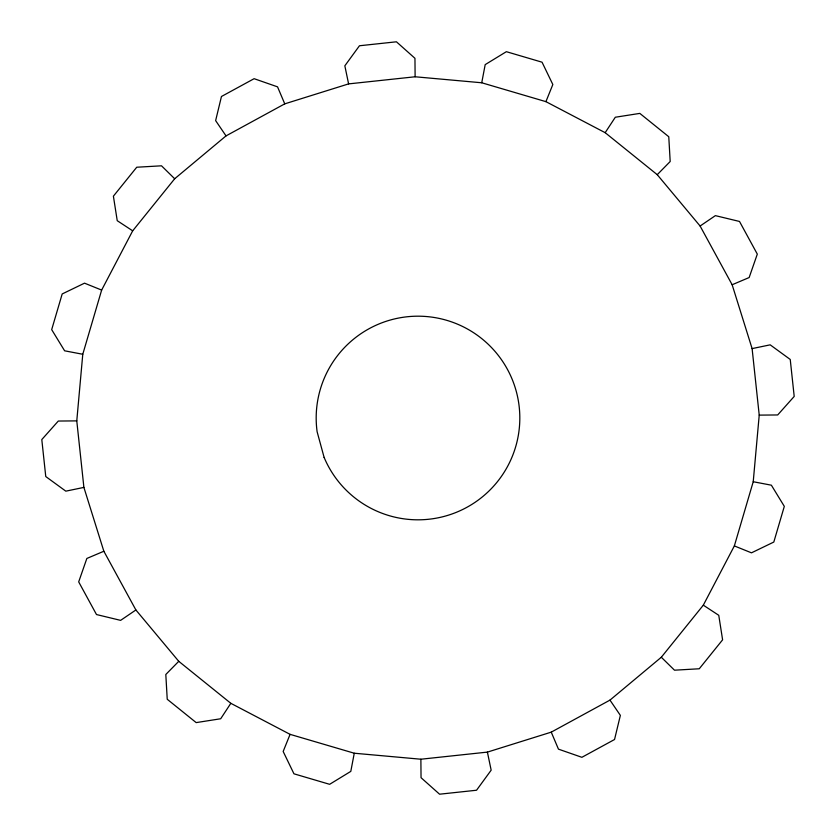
<?xml version="1.0" encoding="UTF-8"?>
<svg xmlns="http://www.w3.org/2000/svg" width="836" height="836" viewBox="0 0 836 836"><rect width="100%" height="100%" fill="white"/><g stroke="black" fill="none" stroke-linecap="round" stroke-linejoin="round"><path stroke-width="1.25" d="M76.776 420.884L82.774 354.265L101.647 290.082L132.684 230.83L174.682 178.758L226.023 135.892L284.752 103.852L348.602 83.893L415.116 76.776L481.735 82.774L545.918 101.647L605.17 132.684L657.242 174.682L700.108 226.023L732.148 284.752L752.107 348.602L759.224 415.116L753.226 481.735L734.353 545.918L703.316 605.17L661.318 657.242L609.977 700.108L551.248 732.148L487.398 752.107L420.884 759.224L354.265 753.226L290.082 734.353L230.83 703.316L178.758 661.318L135.892 609.977L103.852 551.248L83.893 487.398L76.776 420.884L58.311 421.041L41.8 439.569L45.761 476.541L65.814 491.16L83.893 487.398M354.265 753.226L350.806 771.377L329.635 784.314L293.959 773.812L283.164 751.48L290.082 734.353M481.735 82.774L485.193 64.623L506.365 51.686L542.042 62.188L552.836 84.52L545.918 101.647M230.83 703.316L220.694 718.761L196.178 722.607L167.231 699.262L165.81 674.495L178.758 661.318M605.17 132.684L615.306 117.239L639.822 113.393L668.769 136.738L670.19 161.505L657.242 174.682M135.892 609.977L120.614 620.364L96.495 614.544L78.688 581.887L86.85 558.458L103.852 551.248M700.108 226.023L715.386 215.636L739.505 221.456L757.312 254.113L749.15 277.542L732.148 284.752M752.107 348.602L770.186 344.84L790.239 359.459L794.2 396.431L777.689 414.959L759.224 415.116M82.774 354.265L64.623 350.806L51.686 329.635L62.188 293.959L84.52 283.164L101.647 290.082M753.226 481.735L771.377 485.193L784.314 506.365L773.812 542.042L751.48 552.836L734.353 545.918M132.684 230.83L117.239 220.694L113.393 196.178L136.738 167.231L161.505 165.81L174.682 178.758M703.316 605.17L718.761 615.306L722.607 639.822L699.262 668.769L674.495 670.19L661.318 657.242M226.023 135.892L215.636 120.614L221.456 96.495L254.113 78.688L277.542 86.85L284.752 103.852M609.977 700.108L620.364 715.386L614.544 739.505L581.887 757.312L558.458 749.15L551.248 732.148M348.602 83.893L344.84 65.814L359.459 45.761L396.431 41.8L414.959 58.311L415.116 76.776M487.398 752.107L491.16 770.186L476.541 790.239L439.569 794.2L421.041 777.689L420.884 759.224M324.107 457.386L317.116 431.742A101.814 101.814 0 0 1 448.18 320.763A101.814 101.814 0 0 1 493.376 486.447A101.814 101.814 0 0 1 324.107 457.386"/></g></svg>
